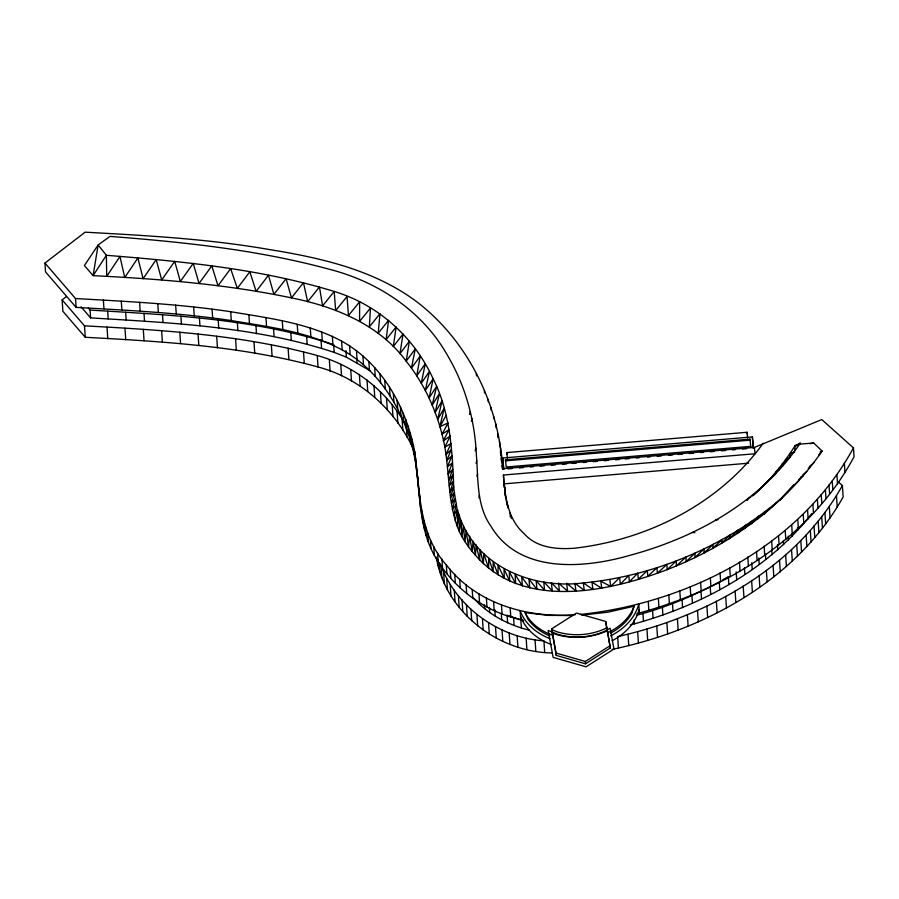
<?xml version="1.0" encoding="UTF-8"?>
<svg xmlns="http://www.w3.org/2000/svg" width="899" height="899" viewBox="0 0 899 899"><rect width="100%" height="100%" fill="white"/><g stroke="black" fill="none" stroke-linecap="round" stroke-linejoin="round"><path stroke-width="1.35" d="M794.795 446.252L800.245 443.185C761.453 501.024 696.983 537.063 630.974 555.031C584.687 568.516 519.588 574.326 490.921 526.241C476.346 505.609 478.358 479.077 476.38 455.141C474.874 420.226 465.39 385.604 447.522 355.442C422.485 310.784 377.187 281.263 328.191 268.958C257.002 249.686 183.351 242.089 110.015 236.392L98.126 244.966L106.374 255.294C183.003 261.485 260.384 268.767 334.192 291.456C378.018 304.66 414.259 337.305 433.149 378.816C449.208 410.45 452.04 446.23 453.512 481.066C453.298 496.192 459.603 510.598 457.063 525.803C460.929 536.815 467.705 546.547 475.436 555.189C520.588 607.713 599.678 593.407 657.349 573.247C722.65 550.098 782.658 508.542 822.102 451.051L813.73 443.027L799.638 444.128L794.795 446.252L800.245 443.185L799.638 444.128M479.01 497.866L479.246 495.27M476.987 476.481L477.504 473.818M455.265 520.611L457.501 509.755C472.099 564.696 530.23 589.587 583.305 582.945C656.101 575.899 726.774 545.524 782.13 497.709L763.712 514.318L765.701 511.43L757.632 518.847L759.441 515.801L751.193 523.791L752.8 520.588L744.327 528.533L745.743 525.151L737.079 533.534L738.304 529.961L729.123 538.703L730.134 534.939L721.459 543.378L722.29 539.411L712.649 548.491L713.278 544.3L703.85 553.099L704.288 548.682L694.837 557.65L695.107 553.009L685.993 561.763L686.094 556.886L676.363 565.988L676.295 560.864L667.114 569.741L666.912 564.392L657.349 573.247L657 567.64L647.774 576.36L647.325 570.505L638.335 579.226L637.773 573.124L629.424 581.765L628.772 575.45L620.366 584.204L619.613 577.641L610.691 586.429L600.835 581.26L601.723 588.294L591.991 582.147L592.913 589.418L583.305 582.945L584.249 590.429L574.978 583.237L575.933 590.946L566.64 583.249L567.595 591.171L558.515 583.024L559.448 591.149L551.368 582.619L552.278 590.935L543.726 581.754L544.603 590.261L536.13 580.687L536.961 589.396L529.005 579.113L529.769 588.013L521.723 576.922L522.375 586.002L515.105 574.36L515.655 583.62L509.284 571.775L509.711 581.192L504.002 568.887L504.305 578.45L498.012 565.224L498.158 574.944L493.18 561.909L493.18 571.764L488.741 558.178L488.584 568.146L483.741 553.582L483.381 563.684L480.111 549.66L479.594 559.863L476.167 544.861L475.436 555.189L473.11 541.198L472.222 551.593L469.626 536.141L468.525 546.648L466.188 531.006L464.862 541.603L463.457 525.982L461.917 536.658L461.052 520.6L459.277 531.354L459.086 514.992L457.063 525.803C448.084 500.541 449.376 473.245 444.848 447.084C438.982 415.922 426.025 386.008 406.179 361.151C379.108 324.494 334.844 306.537 291.467 297.895C226.211 284.174 159.584 278.971 93.103 275.645L84.405 265.553L98.126 244.966L93.103 275.645L106.374 255.294L106.723 276.42L119.949 256.417L124.736 277.544L137.873 258.002L143.121 278.679L156.179 259.609L161.719 279.926L174.698 261.339L180.351 281.488L193.229 263.396L199.05 283.466L211.816 265.857L217.996 285.77L230.627 268.644L237.358 288.354L249.855 271.734L256.125 291.411L268.464 275.274L273.914 294.355L286.084 278.69L291.467 297.895L303.457 282.679L307.649 301.738L319.448 286.938L322.584 305.862L334.192 291.456L335.675 310.56L347.059 296.501L348.464 315.538L359.622 301.806L359.589 321.437L370.467 307.997L369.354 326.854L379.985 313.661L378.209 333.259L388.559 320.302L386.109 339.653L396.178 326.899L393.279 346.587L403.033 334.035L399.965 353.655L409.405 341.272L406.179 361.151L415.293 348.936L411.416 368.174L420.215 356.094L416.776 375.76L425.249 363.825L421.26 383.289L429.407 371.478L425.317 390.526L433.149 378.816L429.149 397.886L436.656 386.289L432.194 405.146L439.386 393.627L435.228 412.281L442.117 400.842L437.656 419.507L444.23 408.146L439.847 426.71L448.073 422.935L442.128 434.172L448.961 429.688L443.308 440.903L450.242 435.914L444.848 447.084L450.995 443.544L445.938 454.68L451.354 449.567L446.556 460.681L451.939 455.703L447.399 466.795L452.332 462.974L448.095 474.043L452.669 469.39L448.713 480.437L453.062 474.784L449.331 485.82L453.512 481.066L450.051 492.079L453.692 486.719L450.466 497.72L454.478 492.607L451.512 503.575L455.096 498.675L452.377 509.609L456.321 504.317L453.849 515.217L457.501 509.755M476.122 463.434L476.684 460.827M475.166 450.815L475.762 448.129M469.57 414.439L470.233 411.731M471.379 421.316L472.042 418.676M581.72 615.107L607.578 612.241L634.087 606.218C629.705 618.456 619.006 627.39 607.533 632.862L607.376 630.514L605.555 631.514A58.255 45.276 -3.8 0 1 555.807 634.323L552.368 632.907L552.525 635.245C541.22 631.222 530.489 623.625 525.14 612.646L548.547 615.388L572.438 615.534M439.847 426.71L446.118 415.405M580.417 614.444C688.69 602.982 799.953 546.064 853.466 447.893L821.776 419.563L754.407 447.432L502.799 468.705C498.844 404.64 468.548 341.789 417.383 302.233C374.602 269.914 320.819 257.822 268.88 249.461C208.163 238.876 146.548 235.549 85.113 232.178L44.95 263.059L45.534 271.903L76.1 307.379C127.928 310.335 179.89 312.796 231.279 320.561C268.902 326.91 308.11 331.607 342.182 349.936C378.872 369.95 402.145 408.618 412.675 448.14C421.328 483.617 416.282 522.454 434.341 555.413C453.029 588.384 485.932 612.826 523.24 620.153M636.863 613.646C724.65 590.261 810.246 538.816 854.05 456.737L853.466 447.893M612.073 649.359L618.411 648.044L617.647 636.604C707.187 616.489 796.323 567.662 842.385 485.527L838.374 481.943M618.411 648.044C707.929 627.918 797.053 579.08 843.15 496.967L842.385 485.527M747.159 500.44L749.092 497.934L750.834 497.181M763.195 443.263C719.818 503.597 647.134 540.018 574.247 548.233C556.728 549.525 536.804 547.896 524.353 533.882C507.441 519.128 505.047 495.945 503.418 475.032L755.025 453.759L754.407 447.432M793.929 484.595L779.557 500.204L798.941 480.313M811.819 513.565C767.162 570.708 699.591 606.555 630.413 624.929M752.396 496.001L755.497 493.382C770.893 479.313 784.175 462.85 795.368 445.297L794.446 451.815L789.929 454.062L789.805 457.366L785.524 459.726L786.411 461.423L782.299 463.862L782.726 465.828L778.804 468.357L779.455 469.345L775.668 471.953L775.623 473.93L753.598 495.091M818.629 455.119L821.405 452.141M798.514 479.83L803.29 475.56L800.964 476.886M802.773 474.919L806.751 471.424M809.314 466.615L814.348 462.333M413.18 448.477C394.639 409.405 360.263 378.131 318.032 366.983C242.292 346.115 163.337 341.553 85.248 337.271L62.885 311.312L62.132 299.873L66.492 296.524M607.376 630.514L610.32 647.988L585.507 663.799L556.245 655.416L551.626 628.884L576.439 613.073L605.712 621.456L606.994 629.952M552.368 632.907L556.088 653.079L585.35 661.462L610.163 645.651M722.65 579.945L728.325 576.641L728.842 584.451M606.836 627.614L603.971 629.188A54.828 42.601 -3.8 0 1 557.155 631.84L551.761 629.615L551.626 628.884M636.481 615.309C665.327 607.634 693.073 596.228 719.256 581.911L719.773 589.71M820.034 452.107L822.102 451.051M808.223 468.278L810.145 467.368M809.673 443.713L813.73 443.027M715.615 520.027L718.054 519.678M506.98 454.265L506.867 452.579L747.114 432.273L747.62 437.959M503.597 469.379L502.732 458.018L752.407 436.914L753.486 448.129M505.508 459.805L750.013 439.139L750.777 447.376L750.71 446.342L506.193 467.008L505.508 459.805L505.575 460.839L750.081 440.173L750.013 439.139M507.991 468.873L512.183 468.525M519.15 467.929L523.342 467.581M530.309 466.986L533.096 466.75M540.074 466.165L544.255 465.806M551.233 465.221L555.413 464.862M562.392 464.277L566.572 463.918M572.157 463.446L576.338 463.097M583.316 462.513L586.103 462.277M593.082 461.681L597.262 461.333M604.24 460.738L608.421 460.389M615.399 459.794L619.58 459.445M625.165 458.973L629.345 458.614M636.323 458.029L639.11 457.793M647.482 457.085L650.269 456.849M657.236 456.254L661.428 455.905M668.395 455.321L672.587 454.961M678.161 454.489L682.352 454.141M689.319 453.546L693.511 453.197M700.478 452.602L703.276 452.366M710.244 451.781L714.435 451.422M721.403 450.837L725.594 450.478M732.561 449.893L735.348 449.657M742.327 449.062L746.507 448.713M748.62 463.187L504.002 483.864L504.429 487.629M575.259 614.714C527.78 618.445 476.268 603.914 446.32 564.875C418.237 533.826 420.08 490.191 414.653 451.433C406.247 407.303 381.884 363.297 341.598 341.103C307.525 322.763 268.318 318.077 230.695 311.717C179.294 303.952 127.343 301.502 75.516 298.535L44.95 263.059M88.349 308.065L90.08 310.076C171.821 315.122 255.338 318.74 333.675 344.609L334.192 352.408L346.373 357.15L370.399 370.916M81.045 306.795L90.608 317.875C172.35 322.921 255.855 326.539 334.192 352.408M62.132 299.873L84.495 325.831C162.573 330.113 241.528 334.675 317.268 355.543C354.959 365.848 387.323 391.503 406.213 425.643M436.285 557.133C445.061 611.702 497.855 652.168 552.121 652.966M692.252 532.444L694.916 532.714M440.308 563.909C455.759 606.949 498.552 637.694 543.929 640.875L544.682 652.314M508.407 615.523L523.566 620.962M473.368 597.835C487.943 614.332 508.238 625.086 529.489 630.221M610.32 647.988L605.712 621.456M500.35 451.927L500.867 455.591L500.451 447.983M502.035 465.626L502.507 469.188M609.859 579.63L610.691 586.429M504.721 490.146L505.418 496.102M501.181 458.085L501.597 461.906M752.913 444.533L753.272 448.275M506.867 452.579L507.362 458.265M502.732 458.018L503.811 469.233M844.375 463.356L844.959 472.189M836.924 474.998L837.508 483.831M836.463 495.607L837.227 507.047M832.249 480.999L832.834 489.843M829.024 485.145L829.608 493.978M829.327 506.766L830.08 518.206M825.383 489.82L825.967 498.653M824.9 512.452L825.653 523.892M821.225 494.664L821.821 503.507M821.675 516.588L822.439 528.028M817.393 499.597L817.989 508.429M818.169 521.094L818.933 532.534M812.887 504.35L813.471 513.183M814.022 525.949L814.775 537.388M810.336 530.668L811.089 542.108M807.572 510.025L808.156 518.858M806.122 535.107L806.886 546.547M803.223 514.599L803.818 523.432M800.807 540.782L801.571 552.222M797.761 519.6L798.346 528.443M797.48 527.769L797.66 530.365M796.739 545.075L797.492 556.515M791.727 525.05L792.334 536.04M791.558 549.817L792.322 561.257M788.254 536.175L788.513 540.074M785.209 530.635L785.805 539.467M785.659 555.144L786.423 566.584M783.344 540.67L783.602 544.569M778.5 535.624L779.096 544.468M779.534 560.392L780.298 571.831M777.478 544.592L777.826 549.795M771.645 540.906L772.23 549.739M773.061 565.213L773.814 576.652M771.713 549.525L772.061 554.728M765.465 554.189L765.802 559.392M766.353 570.371L767.117 581.81M764.116 546.098L764.701 554.941M752.407 436.914L752.823 443.263M758.823 557.919L759.25 564.426M759.082 575.394L759.835 586.833M756.52 551.334L757.104 560.178M747.114 432.273L747.226 433.959M751.766 562.785L752.205 569.292M751.609 580.54L752.373 591.98M747.811 556.998L748.395 565.831M744.428 567.853L744.855 574.349M743.181 586.013L743.945 597.453M739.461 562.077L740.046 570.921M736.169 571.865L736.686 579.664M735.09 590.946L735.854 602.386M729.718 567.741L730.303 576.585M725.707 596.408L726.459 607.848M720.054 572.798L720.638 581.631M716.357 601.285L717.121 612.725M710.334 577.709L710.918 586.553M710.21 586.642L710.727 594.441M706.906 606.072L707.67 617.512M700.613 582.226L701.209 591.07M701.006 591.295L701.523 599.105M697.512 610.432L698.276 621.872M691.915 595.52L692.432 603.319M690.196 586.8L690.78 595.632M687.387 614.871L688.151 626.311M682.06 599.835L682.588 607.645M679.813 591.014L680.397 599.858M677.43 618.917L678.194 630.356M672.508 603.723L673.025 611.522M668.811 594.969L669.395 603.802M666.889 622.704L667.654 634.143M662.394 607.353L662.911 615.152M658.36 598.363L658.945 607.207M656.776 625.996L657.529 637.436M652.573 610.545L653.101 618.343M648.269 601.42L648.853 610.264M646.932 628.974L647.685 640.414M642.954 613.466L643.47 621.265M639.369 612.972L638.784 604.128A61.233 47.591 -3.8 0 1 610.713 635.795M637.661 631.626L638.414 643.066M634.087 606.218L631.873 613.332A58.255 45.276 -3.8 0 1 610.736 633.042M634.143 619.95L634.402 623.85M628.008 634.211L628.761 645.651M585.35 661.462L585.507 663.799M556.088 653.079L556.245 655.416M551.761 629.615L551.919 631.952M535.062 639.874L535.826 651.314M525.14 612.646L527.949 619.197A58.255 45.276 -3.8 0 0 549.682 635.908M526.151 638.155L526.904 649.595M520.858 620.231L521.375 628.03M520.746 619.669L520.161 610.837A61.233 47.591 -3.8 0 0 550.031 638.695M511.205 516.004L511.374 518.521M510.048 513.071L510.295 516.869M517.15 635.717L517.903 647.156M507.699 505.339L507.868 507.868M506.609 501.215L506.856 505.002M506.081 497.181L506.339 500.968M513.587 617.635L514.104 625.446M504.822 487.258L505.463 496.372M504.137 481.302L504.553 487.618M503.418 475.032L503.743 480.077M502.226 462.715L502.642 469.031M501.294 455.602L501.709 461.917M499.417 440.634L499.833 446.949M510.194 608.129L510.778 616.972M497.619 433.857L497.877 437.644M495.933 424.07L496.181 427.857M509.182 632.885L509.947 644.325M507.115 614.995L507.632 622.793M493.529 416.192L493.697 418.72M490.888 407.528L491.056 410.045M488.101 399.257L488.269 401.786M501.485 605.038L502.069 613.871M501.294 613.298L501.721 619.793M502.035 629.963L502.799 641.403M484.392 390.436L484.561 392.964M494.787 609.589L495.214 616.085M495.495 626.648L496.259 638.088M493.618 601.813L494.203 610.657M476.391 373.411L476.56 375.939M489.393 607.398L489.741 612.59M488.55 622.681L489.303 634.121M486.393 598.161L486.988 606.994M484.471 604.757L484.73 608.657M482.46 618.793L483.224 630.233M478.965 593.913L479.549 602.757M479.021 601.307L479.189 603.903M476.919 614.444L477.672 625.884M472.211 589.609L472.795 598.453M470.964 609.342L471.728 620.782M466.109 584.811L466.693 593.655M466.446 604.769L467.199 616.208M462.041 599.813L462.794 611.253M459.704 579.316L460.299 588.16M458.411 595.767L459.175 607.207M454.737 574.315L455.332 583.148M454.276 590.238L455.04 601.678M450.185 569.191L450.77 578.023M450.208 584.62L450.961 596.059M446.32 564.875L446.904 573.708M446.702 578.742L447.466 590.182M443.623 572.528L444.376 583.968M441.926 558.987L442.51 567.82M441.117 566.258L441.881 577.697M439.24 562.92L439.836 571.82M437.599 553.02L438.184 561.864M437.88 559.616L438.296 565.977M433.756 546.581L434.341 555.413M430.407 539.838L431.003 548.682M427.744 533.129L428.329 541.973M425.553 526.836L426.137 535.669M423.946 520.723L424.53 529.567M422.204 514.093L422.8 522.937M421.226 507.306L421.811 516.15M419.619 494.607L420.665 509.654M418.945 488.741L419.53 497.574M418.305 483.19L418.889 492.034M417.664 476.616L418.249 485.46M417.001 469.75L417.597 478.583M416.17 463.682L416.754 472.526M415.563 457.726L416.147 466.57M414.653 451.433L415.248 460.277M413.192 445.544L413.776 454.388M412.09 439.308L412.675 448.14M410.146 432.936L410.843 443.994M408.034 425.991L408.618 434.824M405.932 419.721L406.966 437.083M403.179 413.259L403.763 422.103M402.078 418.709L402.842 430.149M400.426 406.708L401.01 415.54M397.133 400.37L397.718 409.202M397.111 411.686L397.875 423.126M393.369 393.65L393.953 402.494M392.211 405.101L392.975 416.54M389.447 387.064L390.031 395.908M386.525 398.257L387.289 409.697M384.727 380.389L385.311 389.233M380.019 374.063L380.603 382.907M380.401 391.773L381.165 403.213M374.658 367.612L375.243 376.456M373.984 385.57L374.748 397.01M368.86 361.488L369.444 370.321M366.994 379.917L367.758 391.357M362.893 355.712L363.488 364.544M359.375 374.4L360.139 385.84M356.454 350.498L357.049 359.342M356.723 358.881L356.982 362.78M349.576 345.519L350.161 354.363M350.722 369.601L351.487 381.041M345.946 350.655L346.373 357.15M341.598 341.103L342.182 349.936M340.777 364.32L341.53 375.76M332.338 336.192L332.933 345.025M329.349 359.881L330.102 371.321M321.73 332.057L322.314 340.901M321.033 340.069L321.55 347.879M317.268 355.543L318.032 366.983M310.267 327.944L310.852 336.788M306.615 336.091L307.132 343.89M303.514 351.745L304.267 363.185M297.221 324.337L297.805 333.181M290.782 332.338L291.298 340.137M288.107 348.093L288.871 359.533M282.286 320.797L282.87 329.641M273.566 328.865L274.094 336.664M271.329 344.699L272.082 356.139M265.969 317.504L266.553 326.348M255.979 325.944L256.496 333.743M253.979 341.822L254.743 353.262M248.877 314.672L249.461 323.505M237.37 322.921L237.898 330.72M235.583 338.833L236.336 350.273M230.695 311.717L231.279 320.561M218.221 320.359L218.738 328.157M216.681 336.316L217.434 347.756M212.074 309.234L212.658 318.066M199.421 318.077L199.938 325.876M198.061 334.046L198.814 345.486M193.656 306.986L194.24 315.83M180.913 316.122L181.429 323.921M179.8 332.113L180.564 343.553M175.665 305.087L176.249 313.931M162.483 314.571L163 322.37M161.629 330.585L162.382 342.025M157.763 303.581L158.348 312.425M143.997 313.324L144.514 321.123M143.289 329.36L144.054 340.8M139.592 302.356L140.177 311.2M125.646 312.2L126.163 319.999M124.972 328.225L125.725 339.665M121.298 301.232L121.882 310.076M107.666 311.076L108.183 318.875M107.026 327.112L107.779 338.552M103.385 300.12L103.969 308.953M90.08 310.076L90.608 317.875M84.495 325.831L85.248 337.271M75.516 298.535L76.1 307.379M639.144 609.589A61.233 47.591 -3.8 0 1 612.219 640.661M551.593 644.617A61.233 47.591 -3.8 0 1 520.521 616.287M613.972 649.033L586.058 666.822L553.143 657.394L548.165 630.401L557.313 634.177A54.828 42.601 -3.8 0 0 604.117 631.536L610.14 628.221L613.972 649.033"/></g></svg>
